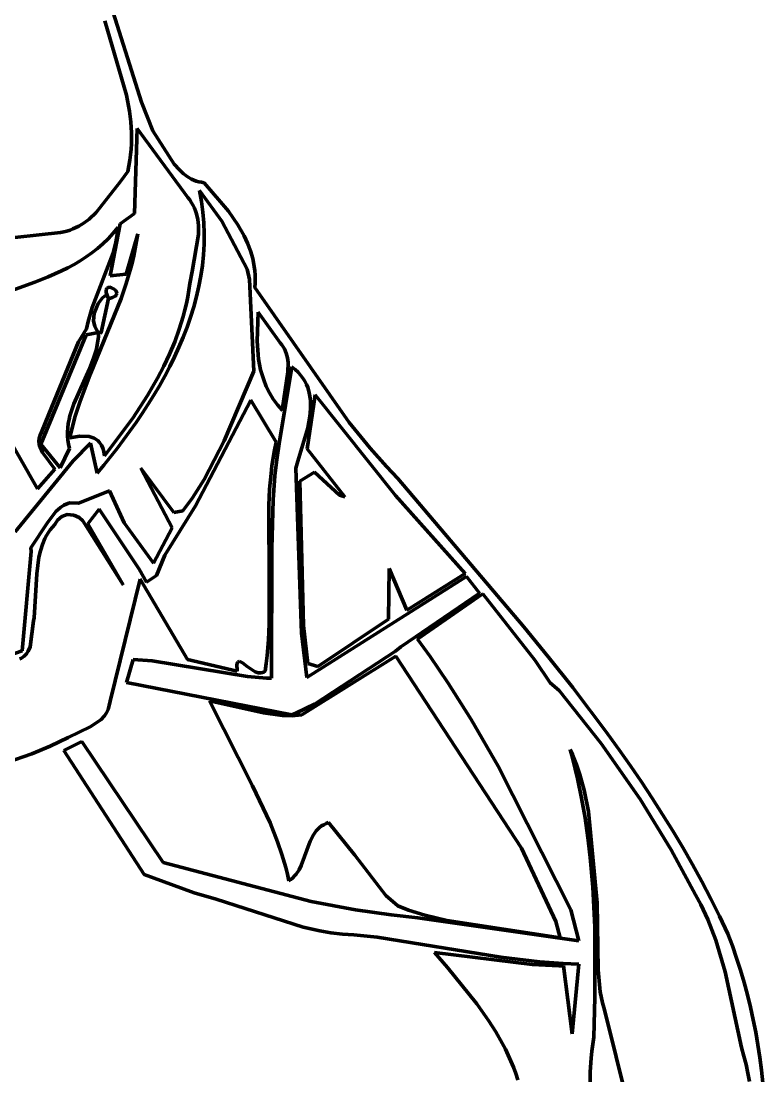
# Model space of a CAD drawing. Header units: millimetres. Extents: x 0 to 7.86, y 0 to 9.25.
# Drawn here: x 4.834 to 6.131, y 3.392 to 5.237 of the extents above; entities that cross this region are included whole.
import ezdxf

# ---------------------------------------------------------------- set-up
doc = ezdxf.new("R2010")
doc.units = ezdxf.units.MM
doc.layers.add('color#191919ff', color=7, linetype='CONTINUOUS', lineweight=100)
doc.layers.add('color#ffffffff', color=7, linetype='CONTINUOUS', lineweight=100)

msp = doc.modelspace()

# ---------------------------------------------------------------- linework, layer by layer
at = {"layer": 'color#191919ff'}
for p, q in [((4.9437, 5.4168), (5.0449, 5.0955)), ((5.0184, 5.108), (4.9808, 5.2379)), ((5.0237, 5.0798), (5.0184, 5.108)), ((5.0449, 5.0955), (5.0649, 5.0455)), ((5.0261, 5.0609), (5.0237, 5.0798)), ((5.0273, 5.0419), (5.0261, 5.0609)), ((5.0275, 5.0323), (5.0273, 5.0419)), ((5.0374, 5.0493), (5.0329, 4.9005)), ((5.1259, 4.9289), (5.0374, 5.0493)), ((5.0649, 5.0455), (5.1022, 4.9872)), ((5.0268, 5.0131), (5.0273, 5.0227)), ((5.0273, 5.0227), (5.0275, 5.0323)), ((5.0247, 4.9939), (5.0259, 5.0035)), ((5.0259, 5.0035), (5.0268, 5.0131)), ((5.0209, 4.9745), (5.023, 4.9842)), ((5.023, 4.9842), (5.0247, 4.9939)), ((5.1022, 4.9872), (5.1111, 4.9769)), ((5.0079, 4.9565), (5.0209, 4.9745)), ((5.1111, 4.9769), (5.1176, 4.9708)), ((5.1176, 4.9708), (5.1246, 4.9655)), ((5.1246, 4.9655), (5.1323, 4.961)), ((4.9657, 4.9024), (5.0079, 4.9565)), ((5.1323, 4.961), (5.1364, 4.9592)), ((5.1364, 4.9592), (5.1406, 4.9576)), ((5.1406, 4.9576), (5.145, 4.9563)), ((5.145, 4.9563), (5.1497, 4.9553)), ((5.1497, 4.9553), (5.1545, 4.9546)), ((5.1545, 4.9546), (5.1969, 4.9051)), ((5.1294, 4.9244), (5.1259, 4.9289)), ((5.1856, 4.8871), (5.1462, 4.9409)), ((5.1462, 4.9409), (5.1498, 4.922)), ((5.1325, 4.9197), (5.1294, 4.9244)), ((5.1352, 4.915), (5.1325, 4.9197)), ((5.1375, 4.9102), (5.1352, 4.915)), ((5.1395, 4.9053), (5.1375, 4.9102)), ((5.1498, 4.922), (5.1523, 4.9031)), ((4.9445, 4.8843), (4.9534, 4.891)), ((4.9534, 4.891), (4.9657, 4.9024)), ((5.0329, 4.9005), (5.0078, 4.8826)), ((5.1411, 4.9003), (5.1395, 4.9053)), ((5.1434, 4.8902), (5.1411, 4.9003)), ((5.1523, 4.9031), (5.1539, 4.8843)), ((5.1969, 4.9051), (5.2135, 4.8809)), ((4.9199, 4.8717), (4.9251, 4.8737)), ((4.9251, 4.8737), (4.9351, 4.8785)), ((4.9351, 4.8785), (4.9445, 4.8843)), ((5.0078, 4.8826), (4.9901, 4.7918)), ((5.0033, 4.8764), (4.9951, 4.8662)), ((5.0022, 4.8634), (5.0033, 4.8764)), ((5.1446, 4.8798), (5.1434, 4.8902)), ((5.1446, 4.8639), (5.1446, 4.8798)), ((5.1539, 4.8843), (5.1546, 4.8656)), ((5.2295, 4.8036), (5.1856, 4.8871)), ((5.2135, 4.8809), (5.2242, 4.8619)), ((4.6308, 4.8377), (4.903, 4.8676)), ((4.903, 4.8676), (4.9088, 4.8686)), ((4.9088, 4.8686), (4.9144, 4.87)), ((4.9144, 4.87), (4.9199, 4.8717)), ((4.9865, 4.8567), (4.9775, 4.8479)), ((4.9951, 4.8662), (4.9865, 4.8567)), ((5.0002, 4.8506), (5.0022, 4.8634)), ((5.0181, 4.7944), (5.0382, 4.8653)), ((5.0382, 4.8653), (5.0363, 4.8523)), ((5.1333, 4.7992), (5.1446, 4.8639)), ((5.1546, 4.8656), (5.1544, 4.8469)), ((5.2242, 4.8619), (5.2303, 4.8489)), ((4.968, 4.8396), (4.9583, 4.8319)), ((4.9775, 4.8479), (4.968, 4.8396)), ((4.9956, 4.832), (5.0002, 4.8506)), ((5.034, 4.8395), (5.0314, 4.8268)), ((5.0363, 4.8523), (5.034, 4.8395)), ((5.1544, 4.8469), (5.1533, 4.8284)), ((5.2303, 4.8489), (5.2354, 4.8355)), ((4.9377, 4.8181), (4.927, 4.8118)), ((4.9481, 4.8248), (4.9377, 4.8181)), ((4.9583, 4.8319), (4.9481, 4.8248)), ((4.9587, 4.7364), (4.9956, 4.832)), ((5.0314, 4.8268), (5.0284, 4.8141)), ((5.1533, 4.8284), (5.1514, 4.8099)), ((5.2354, 4.8355), (5.2394, 4.8218)), ((5.2394, 4.8218), (5.2409, 4.8148)), ((4.9049, 4.8004), (4.8935, 4.7951)), ((4.9161, 4.8059), (4.9049, 4.8004)), ((4.927, 4.8118), (4.9161, 4.8059)), ((5.0251, 4.8016), (5.0176, 4.7768)), ((5.0284, 4.8141), (5.0251, 4.8016)), ((5.1294, 4.7784), (5.1333, 4.7992)), ((5.1514, 4.8099), (5.1487, 4.7916)), ((5.2336, 4.7855), (5.2295, 4.8036)), ((5.2409, 4.8148), (5.2421, 4.8078)), ((5.2421, 4.8078), (5.243, 4.8007)), ((5.243, 4.8007), (5.2436, 4.7935)), ((4.8584, 4.7809), (4.7629, 4.7458)), ((4.8819, 4.7902), (4.8584, 4.7809)), ((4.8935, 4.7951), (4.8819, 4.7902)), ((4.9901, 4.7918), (5.0181, 4.7944)), ((5.1487, 4.7916), (5.1452, 4.7734)), ((5.241, 4.6251), (5.2336, 4.7855)), ((5.2436, 4.7935), (5.2438, 4.7862)), ((5.2438, 4.7862), (5.2436, 4.7788)), ((4.9831, 4.767), (4.983, 4.7649)), ((4.983, 4.7649), (4.9833, 4.7624)), ((4.9836, 4.7686), (4.9831, 4.767)), ((4.9833, 4.7624), (4.984, 4.7594)), ((4.9843, 4.7699), (4.9836, 4.7686)), ((4.9853, 4.7708), (4.9843, 4.7699)), ((4.9865, 4.7714), (4.9853, 4.7708)), ((4.9894, 4.7717), (4.9865, 4.7714)), ((4.9926, 4.7709), (4.9894, 4.7717)), ((4.9973, 4.7683), (4.9926, 4.7709)), ((4.9997, 4.7659), (4.9973, 4.7683)), ((5.0012, 4.7631), (4.9997, 4.7659)), ((5.0015, 4.7616), (5.0012, 4.7631)), ((5.0176, 4.7768), (5.0092, 4.7522)), ((5.1258, 4.7551), (5.1278, 4.7667)), ((5.1278, 4.7667), (5.1294, 4.7784)), ((5.1452, 4.7734), (5.1411, 4.7553)), ((5.2436, 4.7788), (5.243, 4.7714)), ((5.243, 4.7714), (5.4082, 4.5352)), ((5.0092, 4.7522), (4.9553, 4.6193)), ((4.9768, 4.7533), (4.969, 4.7432)), ((4.9743, 4.6927), (4.987, 4.7519)), ((4.9824, 4.7579), (4.9768, 4.7533)), ((4.987, 4.7519), (4.9824, 4.7579)), ((4.984, 4.7594), (4.9852, 4.7559)), ((4.9852, 4.7559), (4.987, 4.7519)), ((4.987, 4.7519), (4.9908, 4.7527)), ((4.9908, 4.7527), (4.994, 4.7537)), ((4.994, 4.7537), (4.9966, 4.7548)), ((4.9966, 4.7548), (4.9986, 4.756)), ((4.9986, 4.756), (5, 4.7573)), ((5, 4.7573), (5.0009, 4.7587)), ((5.0009, 4.7587), (5.0014, 4.7602)), ((5.0014, 4.7602), (5.0015, 4.7616)), ((5.1207, 4.7321), (5.1234, 4.7435)), ((5.1234, 4.7435), (5.1258, 4.7551)), ((5.1411, 4.7553), (5.1362, 4.7373)), ((4.9514, 4.7118), (4.9587, 4.7364)), ((4.9622, 4.7259), (4.9612, 4.7129)), ((4.969, 4.7432), (4.9622, 4.7259)), ((5.1178, 4.7208), (5.1207, 4.7321)), ((5.1362, 4.7373), (5.1307, 4.7195)), ((5.2489, 4.728), (5.2469, 4.6773)), ((5.2875, 4.6747), (5.2489, 4.728)), ((4.9488, 4.6992), (4.9514, 4.7118)), ((4.9612, 4.7129), (4.9633, 4.7031)), ((5.1109, 4.6984), (5.1178, 4.7208)), ((5.1307, 4.7195), (5.1245, 4.7018)), ((4.948, 4.6887), (4.8691, 4.4974)), ((4.9345, 4.676), (4.9488, 4.6992)), ((4.9699, 4.6927), (4.948, 4.6887)), ((4.9633, 4.7031), (4.9667, 4.6965)), ((4.9667, 4.6965), (4.9699, 4.6927)), ((4.9696, 4.6852), (4.9699, 4.6927)), ((4.9699, 4.6927), (4.9731, 4.6909)), ((4.9731, 4.6909), (4.9743, 4.6927)), ((5.1029, 4.6764), (5.1109, 4.6984)), ((5.1245, 4.7018), (5.1177, 4.6843)), ((4.8829, 4.5497), (4.9345, 4.676)), ((4.9659, 4.6635), (4.9675, 4.6707)), ((4.9675, 4.6707), (4.9687, 4.6779)), ((4.9687, 4.6779), (4.9696, 4.6852)), ((5.0939, 4.6548), (5.1029, 4.6764)), ((5.1177, 4.6843), (5.1104, 4.667)), ((5.2469, 4.6773), (5.2496, 4.6459)), ((5.2902, 4.6711), (5.2875, 4.6747)), ((5.2926, 4.6675), (5.2902, 4.6711)), ((4.9618, 4.6494), (4.9659, 4.6635)), ((5.0839, 4.6335), (5.0939, 4.6548)), ((5.1104, 4.667), (5.1026, 4.6498)), ((5.2947, 4.6637), (5.2926, 4.6675)), ((5.2979, 4.6561), (5.2947, 4.6637)), ((5.3, 4.6482), (5.2979, 4.6561)), ((4.9537, 4.6287), (4.9618, 4.6494)), ((5.0731, 4.6127), (5.0839, 4.6335)), ((5.0942, 4.6328), (5.0854, 4.616)), ((5.1026, 4.6498), (5.0942, 4.6328)), ((5.2496, 4.6459), (5.2532, 4.6275)), ((5.3011, 4.6401), (5.3, 4.6482)), ((5.3009, 4.6234), (5.3011, 4.6401)), ((4.9265, 4.5676), (4.9537, 4.6287)), ((4.9553, 4.6193), (4.937, 4.5706)), ((5.0854, 4.616), (5.0762, 4.5995)), ((5.1893, 4.5027), (5.241, 4.6251)), ((5.2532, 4.6275), (5.2585, 4.6097)), ((5.3076, 4.6324), (5.2853, 4.4983)), ((5.2913, 4.5599), (5.3009, 4.6234)), ((5.3134, 4.6278), (5.3076, 4.6324)), ((5.3186, 4.623), (5.3134, 4.6278)), ((5.3231, 4.618), (5.3186, 4.623)), ((5.3271, 4.6128), (5.3231, 4.618)), ((5.0554, 4.5821), (5.0731, 4.6127)), ((5.0762, 4.5995), (5.0665, 4.5831)), ((5.2585, 4.6097), (5.263, 4.5981)), ((5.263, 4.5981), (5.2685, 4.5869)), ((5.3304, 4.6074), (5.3271, 4.6128)), ((5.3333, 4.6018), (5.3304, 4.6074)), ((5.3356, 4.5961), (5.3333, 4.6018)), ((5.3374, 4.5901), (5.3356, 4.5961)), ((5.0295, 4.5426), (5.0554, 4.5821)), ((5.0665, 4.5831), (5.0565, 4.5669)), ((5.2685, 4.5869), (5.275, 4.5761)), ((5.3487, 4.5832), (5.3347, 4.4892)), ((5.3388, 4.5841), (5.3374, 4.5901)), ((5.3397, 4.5779), (5.3388, 4.5841)), ((5.3403, 4.5716), (5.3397, 4.5779)), ((5.4892, 4.4075), (5.3487, 4.5832)), ((4.9218, 4.5539), (4.9265, 4.5676)), ((4.937, 4.5706), (4.9291, 4.5459)), ((5.0565, 4.5669), (5.0462, 4.551)), ((5.236, 4.5744), (5.1392, 4.3893)), ((5.2803, 4.5005), (5.236, 4.5744)), ((5.275, 4.5761), (5.2825, 4.5658)), ((5.2825, 4.5658), (5.2911, 4.5559)), ((5.2911, 4.5559), (5.2913, 4.5599)), ((5.339, 4.5457), (5.3403, 4.5588)), ((5.3405, 4.5652), (5.3403, 4.5716)), ((5.3403, 4.5588), (5.3405, 4.5652)), ((4.8703, 4.518), (4.8829, 4.5497)), ((4.9182, 4.5401), (4.9198, 4.547)), ((4.9198, 4.547), (4.9218, 4.5539)), ((4.9291, 4.5459), (4.9222, 4.5209)), ((4.9802, 4.4769), (5.0295, 4.5426)), ((5.0462, 4.551), (5.0356, 4.5353)), ((5.3354, 4.5257), (5.339, 4.5457)), ((4.8034, 4.5235), (4.8629, 4.4188)), ((4.9157, 4.5189), (4.9161, 4.526)), ((4.9161, 4.526), (4.9169, 4.5331)), ((4.9169, 4.5331), (4.9182, 4.5401)), ((5.0356, 4.5353), (5.0246, 4.5199)), ((5.3183, 4.4673), (5.3354, 4.5257)), ((5.4082, 4.5352), (5.4444, 4.4904)), ((4.8656, 4.5031), (4.8661, 4.5079)), ((4.8661, 4.5079), (4.8677, 4.5129)), ((4.8677, 4.5129), (4.8703, 4.518)), ((4.9157, 4.5117), (4.9157, 4.5189)), ((4.9163, 4.5044), (4.9157, 4.5117)), ((4.9175, 4.4971), (4.9163, 4.5044)), ((4.9222, 4.5209), (4.9193, 4.5082)), ((4.9193, 4.5082), (4.937, 4.5111)), ((4.937, 4.5111), (4.9531, 4.5106)), ((4.9531, 4.5106), (4.9623, 4.5076)), ((4.9623, 4.5076), (4.9683, 4.5036)), ((4.9683, 4.5036), (4.9717, 4.5)), ((5.0135, 4.5047), (5.0022, 4.4897)), ((5.0246, 4.5199), (5.0135, 4.5047)), ((4.8662, 4.4959), (4.8656, 4.5031)), ((4.8719, 4.4824), (4.8662, 4.4959)), ((4.8691, 4.4974), (4.9026, 4.4557)), ((4.9026, 4.4557), (4.9192, 4.4896)), ((4.9192, 4.4896), (4.9175, 4.4971)), ((4.9558, 4.4991), (4.9253, 4.4678)), ((4.9673, 4.4466), (4.9558, 4.4991)), ((4.9717, 4.5), (4.9747, 4.4956)), ((4.9747, 4.4956), (4.9771, 4.4903)), ((4.9771, 4.4903), (4.9789, 4.4841)), ((5.0022, 4.4897), (4.979, 4.4607)), ((5.1544, 4.4355), (5.1893, 4.5027)), ((5.2751, 4.4732), (5.2775, 4.4868)), ((5.2775, 4.4868), (5.2803, 4.5005)), ((5.2853, 4.4983), (5.2812, 4.4702)), ((5.3347, 4.4892), (5.4006, 4.405)), ((5.4444, 4.4904), (5.473, 4.4579)), ((4.9253, 4.4678), (4.8242, 4.3436)), ((4.8933, 4.4536), (4.8719, 4.4824)), ((4.9789, 4.4841), (4.9802, 4.4769)), ((5.273, 4.4595), (5.2751, 4.4732)), ((5.2812, 4.4702), (5.2781, 4.442)), ((5.3147, 4.4554), (5.3183, 4.4673)), ((4.8629, 4.4188), (4.8933, 4.4536)), ((4.979, 4.4607), (4.9673, 4.4466)), ((5.0986, 4.3509), (5.0439, 4.4549)), ((5.0439, 4.4549), (5.1016, 4.3773)), ((5.2713, 4.4457), (5.273, 4.4595)), ((5.3245, 4.1664), (5.3147, 4.4554)), ((5.3472, 4.4484), (5.3216, 4.4323)), ((5.3911, 4.4079), (5.3472, 4.4484)), ((5.473, 4.4579), (5.4928, 4.4369)), ((5.1341, 4.4035), (5.1544, 4.4355)), ((5.2688, 4.4182), (5.2713, 4.4457)), ((5.2781, 4.442), (5.275, 4.3996)), ((5.3216, 4.4323), (5.3283, 4.1798)), ((5.4928, 4.4369), (5.7133, 4.1774)), ((4.935, 4.3941), (4.9891, 4.4153)), ((4.9891, 4.4153), (5.0147, 4.3594)), ((5.2674, 4.3905), (5.2688, 4.4182)), ((4.9092, 4.3904), (4.916, 4.3933)), ((4.916, 4.3933), (4.9196, 4.3945)), ((4.9196, 4.3945), (4.935, 4.3941)), ((5.1172, 4.3803), (5.1341, 4.4035)), ((5.275, 4.3996), (5.2729, 4.3146)), ((5.4006, 4.405), (5.3911, 4.4079)), ((5.6106, 4.2707), (5.4892, 4.4075)), ((4.88, 4.3592), (4.8951, 4.3796)), ((4.8951, 4.3796), (4.9031, 4.3866)), ((4.9031, 4.3866), (4.9092, 4.3904)), ((4.9706, 4.3833), (4.9513, 4.358)), ((5.041, 4.2786), (4.9706, 4.3833)), ((5.1392, 4.3893), (5.0858, 4.3028)), ((5.1016, 4.3773), (5.1172, 4.3803)), ((5.2683, 4.2515), (5.2674, 4.3905)), ((4.8516, 4.3157), (4.88, 4.3592)), ((4.8933, 4.3566), (4.8891, 4.352)), ((4.8979, 4.3642), (4.8933, 4.3566)), ((4.9056, 4.3707), (4.8979, 4.3642)), ((4.9148, 4.3738), (4.9056, 4.3707)), ((4.9264, 4.373), (4.9148, 4.3738)), ((4.9357, 4.3687), (4.9264, 4.373)), ((4.9422, 4.3629), (4.9357, 4.3687)), ((5.0129, 4.2508), (4.9422, 4.3629)), ((4.9513, 4.358), (5.0129, 4.2508)), ((5.0147, 4.3594), (5.0658, 4.289)), ((4.8819, 4.3422), (4.8788, 4.3372)), ((4.8853, 4.3472), (4.8819, 4.3422)), ((4.8891, 4.352), (4.8853, 4.3472)), ((5.0658, 4.289), (5.0986, 4.3509)), ((4.8715, 4.3215), (4.868, 4.3105)), ((4.8761, 4.3321), (4.8715, 4.3215)), ((4.8788, 4.3372), (4.8761, 4.3321)), ((4.8362, 4.1355), (4.852, 4.3095)), ((4.852, 4.3095), (4.8516, 4.3157)), ((4.868, 4.3105), (4.8655, 4.2993)), ((5.0858, 4.3028), (5.0709, 4.2672)), ((5.2729, 4.3146), (5.2721, 4.0876)), ((4.8655, 4.2993), (4.862, 4.2702)), ((4.862, 4.2702), (4.857, 4.1934)), ((5.0534, 4.2554), (5.041, 4.2786)), ((5.0709, 4.2672), (5.0534, 4.2554)), ((5.6131, 4.2654), (5.3339, 4.0886)), ((5.4769, 4.1912), (5.4778, 4.2796)), ((5.4778, 4.2796), (5.5085, 4.2069)), ((5.5085, 4.2069), (5.6106, 4.2707)), ((5.6356, 4.2367), (5.6131, 4.2654)), ((4.9898, 4.0473), (5.0424, 4.2607)), ((5.0424, 4.2607), (5.1255, 4.1206)), ((5.2681, 4.1822), (5.2683, 4.2515)), ((5.4985, 4.1424), (5.6356, 4.2367)), ((5.6417, 4.235), (5.5276, 4.156)), ((5.733, 4.1184), (5.6417, 4.235)), ((4.857, 4.1934), (4.8562, 4.1879)), ((5.3529, 4.1081), (5.4769, 4.1912)), ((4.8562, 4.1879), (4.8502, 4.1426)), ((5.2668, 4.1546), (5.2681, 4.1822)), ((5.3283, 4.1798), (5.3356, 4.1134)), ((5.7133, 4.1774), (5.7564, 4.1246)), ((5.2645, 4.1272), (5.2668, 4.1546)), ((5.3339, 4.0886), (5.3245, 4.1664)), ((5.5276, 4.156), (5.5496, 4.1255)), ((4.798, 4.1224), (4.8362, 4.1355)), ((4.8467, 4.1347), (4.8436, 4.1301)), ((4.8502, 4.1426), (4.8467, 4.1347)), ((5.3472, 4.0425), (5.4888, 4.1347)), ((5.4888, 4.1347), (5.4985, 4.1424)), ((4.8349, 4.1228), (4.8321, 4.1215)), ((4.8397, 4.1261), (4.8349, 4.1228)), ((4.8436, 4.1301), (4.8397, 4.1261)), ((5.0301, 4.1203), (5.0186, 4.08)), ((5.0637, 4.118), (5.0301, 4.1203)), ((5.23, 4.0908), (5.0637, 4.118)), ((5.1255, 4.1206), (5.2123, 4.1)), ((5.2127, 4.1151), (5.2134, 4.1163)), ((5.2134, 4.1163), (5.2143, 4.117)), ((5.2143, 4.117), (5.2154, 4.1172)), ((5.2154, 4.1172), (5.2167, 4.117)), ((5.2167, 4.117), (5.2182, 4.1165)), ((5.2182, 4.1165), (5.2215, 4.1145)), ((5.2628, 4.1135), (5.2645, 4.1272)), ((5.4895, 4.1263), (5.325, 4.0235)), ((5.7091, 3.79), (5.4895, 4.1263)), ((5.5496, 4.1255), (5.5813, 4.0789)), ((5.7595, 4.0794), (5.733, 4.1184)), ((5.7564, 4.1246), (5.7987, 4.0711)), ((5.2117, 4.1081), (5.2118, 4.111)), ((5.2119, 4.1044), (5.2117, 4.1081)), ((5.2118, 4.111), (5.2121, 4.1134)), ((5.2123, 4.1), (5.2119, 4.1044)), ((5.2121, 4.1134), (5.2127, 4.1151)), ((5.2215, 4.1145), (5.2295, 4.1083)), ((5.2295, 4.1083), (5.2438, 4.0989)), ((5.2438, 4.0989), (5.2488, 4.0972)), ((5.2537, 4.0969), (5.2562, 4.0974)), ((5.2562, 4.0974), (5.2586, 4.0984)), ((5.2586, 4.0984), (5.2609, 4.0999)), ((5.2609, 4.0999), (5.2628, 4.1135)), ((5.3356, 4.1134), (5.3529, 4.1081)), ((5.0186, 4.08), (5.3076, 4.0237)), ((5.2636, 4.0879), (5.23, 4.0908)), ((5.2488, 4.0972), (5.2513, 4.0969)), ((5.2513, 4.0969), (5.2537, 4.0969)), ((5.2721, 4.0876), (5.2636, 4.0879)), ((5.7748, 4.0663), (5.7595, 4.0794)), ((5.5813, 4.0789), (5.6213, 4.0153)), ((5.8488, 3.9733), (5.7748, 4.0663)), ((5.7987, 4.0711), (5.8195, 4.0442)), ((4.9883, 4.0396), (4.9898, 4.0473)), ((5.2579, 4.027), (5.1636, 4.0481)), ((5.1636, 4.0481), (5.2391, 3.8991)), ((5.3144, 4.0265), (5.3472, 4.0425)), ((5.8195, 4.0442), (5.84, 4.017)), ((4.9802, 4.0218), (4.9837, 4.0271)), ((4.9837, 4.0271), (4.9864, 4.033)), ((4.9864, 4.033), (4.9883, 4.0396)), ((5.2913, 4.0221), (5.2579, 4.027)), ((5.3076, 4.0237), (5.3144, 4.0265)), ((4.9549, 4.0026), (4.9738, 4.015)), ((4.9738, 4.015), (4.9802, 4.0218)), ((5.3081, 4.0218), (5.2913, 4.0221)), ((5.3193, 4.0227), (5.3081, 4.0218)), ((5.325, 4.0235), (5.3193, 4.0227)), ((5.6213, 4.0153), (5.6683, 3.9339)), ((5.84, 4.017), (5.8603, 3.9896)), ((4.9165, 3.9838), (4.9549, 4.0026)), ((5.8603, 3.9896), (5.8802, 3.9621)), ((4.853, 3.9556), (4.885, 3.9689)), ((4.885, 3.9689), (4.9165, 3.9838)), ((4.9404, 3.9767), (4.9092, 3.9614)), ((5.0825, 3.7649), (4.9404, 3.9767)), ((5.9168, 3.8758), (5.8488, 3.9733)), ((4.8095, 3.9402), (4.853, 3.9556)), ((4.9092, 3.9614), (5.0495, 3.7441)), ((5.7991, 3.9461), (5.7946, 3.963)), ((5.7946, 3.963), (5.7984, 3.9544)), ((5.7984, 3.9544), (5.8052, 3.9368)), ((5.8802, 3.9621), (5.8997, 3.9342)), ((5.6683, 3.9339), (5.7956, 3.6822)), ((5.8074, 3.9121), (5.7991, 3.9461)), ((5.8052, 3.9368), (5.8112, 3.9189)), ((5.8997, 3.9342), (5.9189, 3.9062)), ((5.8112, 3.9189), (5.8187, 3.8917)), ((5.2391, 3.8991), (5.2697, 3.8346)), ((5.8144, 3.8778), (5.8074, 3.9121)), ((5.9189, 3.9062), (5.9376, 3.8779)), ((5.8204, 3.8434), (5.8144, 3.8778)), ((5.8187, 3.8917), (5.8262, 3.8547)), ((5.9376, 3.8779), (5.956, 3.8493)), ((5.9711, 3.7871), (5.9168, 3.8758)), ((5.8254, 3.8088), (5.8204, 3.8434)), ((5.8262, 3.8547), (5.8416, 3.6946)), ((5.956, 3.8493), (5.9739, 3.8204)), ((5.2697, 3.8346), (5.2829, 3.8015)), ((5.3456, 3.8138), (5.3504, 3.8206)), ((5.3504, 3.8206), (5.3532, 3.8237)), ((5.3532, 3.8237), (5.3563, 3.8265)), ((5.3563, 3.8265), (5.3597, 3.8291)), ((5.3597, 3.8291), (5.3634, 3.8313)), ((5.3634, 3.8313), (5.3675, 3.8333)), ((5.3675, 3.8333), (5.372, 3.8349)), ((5.372, 3.8349), (5.4181, 3.7778)), ((5.3243, 3.76), (5.3398, 3.8023)), ((5.3398, 3.8023), (5.3456, 3.8138)), ((5.8295, 3.7741), (5.8254, 3.8088)), ((5.9739, 3.8204), (5.9913, 3.7912)), ((5.2829, 3.8015), (5.2905, 3.779)), ((5.7694, 3.6619), (5.7091, 3.79)), ((6.0136, 3.7087), (5.9711, 3.7871)), ((5.9913, 3.7912), (6.0082, 3.7617)), ((5.2905, 3.779), (5.297, 3.7562)), ((5.4181, 3.7778), (5.4719, 3.7077)), ((5.8339, 3.7218), (5.8295, 3.7741)), ((5.3415, 3.6968), (5.0825, 3.7649)), ((5.297, 3.7562), (5.2999, 3.7446)), ((5.3154, 3.7449), (5.3203, 3.7522)), ((5.3203, 3.7522), (5.3243, 3.76)), ((6.0082, 3.7617), (6.0245, 3.7318)), ((5.0495, 3.7441), (5.137, 3.7121)), ((5.2999, 3.7446), (5.3024, 3.7329)), ((5.3024, 3.7329), (5.3061, 3.7356)), ((5.3061, 3.7356), (5.3096, 3.7385)), ((5.3096, 3.7385), (5.3126, 3.7416)), ((5.3126, 3.7416), (5.3154, 3.7449)), ((6.0245, 3.7318), (6.0403, 3.7016)), ((5.137, 3.7121), (5.1753, 3.7012)), ((5.8373, 3.6518), (5.8339, 3.7218)), ((5.1753, 3.7012), (5.3274, 3.6522)), ((5.4188, 3.6822), (5.3415, 3.6968)), ((5.4719, 3.7077), (5.4929, 3.6892)), ((5.8416, 3.6946), (5.8431, 3.5775)), ((6.0228, 3.6916), (6.0136, 3.7087)), ((6.0352, 3.6653), (6.0228, 3.6916)), ((6.0403, 3.7016), (6.0556, 3.6711)), ((5.4811, 3.6734), (5.4188, 3.6822)), ((5.5281, 3.6686), (5.4811, 3.6734)), ((5.4929, 3.6892), (5.5117, 3.682)), ((5.5117, 3.682), (5.5402, 3.6729)), ((5.5402, 3.6729), (5.5789, 3.6634)), ((5.7956, 3.6822), (5.8095, 3.6279)), ((5.8095, 3.6279), (5.5281, 3.6686)), ((5.5789, 3.6634), (5.7767, 3.6331)), ((5.7767, 3.6331), (5.7694, 3.6619)), ((6.049, 3.6293), (6.0352, 3.6653)), ((6.0556, 3.6711), (6.0702, 3.6402)), ((5.3274, 3.6522), (5.3565, 3.6457)), ((5.3565, 3.6457), (5.3761, 3.6423)), ((5.3761, 3.6423), (5.396, 3.64)), ((5.396, 3.64), (5.4161, 3.6387)), ((5.4161, 3.6387), (5.457, 3.6346)), ((5.8376, 3.5292), (5.8373, 3.6518)), ((6.0702, 3.6402), (6.0781, 3.6191)), ((5.457, 3.6346), (5.6731, 3.5996)), ((6.0655, 3.5737), (6.049, 3.6293)), ((6.0781, 3.6191), (6.0854, 3.5979)), ((5.7277, 3.5868), (5.557, 3.6078)), ((5.557, 3.6078), (5.5798, 3.5815)), ((5.6731, 3.5996), (5.741, 3.5912)), ((5.5798, 3.5815), (5.6314, 3.5176)), ((5.7746, 3.5842), (5.7277, 3.5868)), ((5.741, 3.5912), (5.7819, 3.5882)), ((5.7825, 3.5842), (5.7746, 3.5842)), ((5.7819, 3.5882), (5.8094, 3.5873)), ((5.7978, 3.4656), (5.7825, 3.5842)), ((5.8094, 3.5873), (5.7978, 3.4656)), ((6.0854, 3.5979), (6.0923, 3.5766)), ((5.8431, 3.5775), (5.8467, 3.5389)), ((6.0936, 3.4412), (6.0655, 3.5737)), ((6.0923, 3.5766), (6.0986, 3.5551)), ((6.0986, 3.5551), (6.1043, 3.5335)), ((5.8356, 3.4593), (5.8376, 3.5292)), ((5.8467, 3.5389), (5.8507, 3.5198)), ((6.1043, 3.5335), (6.1096, 3.5118)), ((5.6314, 3.5176), (5.6517, 3.4889)), ((5.8507, 3.5198), (5.8544, 3.5072)), ((5.8544, 3.5072), (5.9175, 3.254)), ((6.1096, 3.5118), (6.1144, 3.49)), ((5.6517, 3.4889), (5.6642, 3.4691)), ((6.1144, 3.49), (6.1187, 3.4681)), ((5.6642, 3.4691), (5.6757, 3.4489)), ((5.8337, 3.4472), (5.8356, 3.4593)), ((6.1187, 3.4681), (6.1225, 3.4461)), ((5.6757, 3.4489), (5.681, 3.4386)), ((5.681, 3.4386), (5.686, 3.4282)), ((5.831, 3.423), (5.8322, 3.4351)), ((5.8322, 3.4351), (5.8337, 3.4472)), ((6.0981, 3.4264), (6.0936, 3.4412)), ((6.1225, 3.4461), (6.1259, 3.424)), ((5.686, 3.4282), (5.6907, 3.4176)), ((5.6907, 3.4176), (5.6951, 3.4069)), ((5.8294, 3.3989), (5.831, 3.423)), ((6.1019, 3.4116), (6.0981, 3.4264)), ((6.1259, 3.424), (6.1288, 3.4018)), ((5.6951, 3.4069), (5.6991, 3.3961)), ((5.6991, 3.3961), (5.7027, 3.3851)), ((5.829, 3.3747), (5.8294, 3.3989)), ((6.1052, 3.3967), (6.1019, 3.4116)), ((6.1079, 3.3818), (6.1052, 3.3967)), ((6.1288, 3.4018), (6.1313, 3.3796))]:
    msp.add_line(p, q, dxfattribs=at)
at = {"layer": 'color#ffffffff'}
for p, q in [((5.0449, 5.0955), (4.9437, 5.4168)), ((4.9808, 5.2379), (5.0184, 5.108)), ((5.0184, 5.108), (5.0237, 5.0798)), ((5.0649, 5.0455), (5.0449, 5.0955)), ((5.0237, 5.0798), (5.0261, 5.0609)), ((5.0261, 5.0609), (5.0273, 5.0419)), ((5.0273, 5.0419), (5.0275, 5.0323)), ((5.0329, 4.9005), (5.0374, 5.0493)), ((5.0374, 5.0493), (5.1259, 4.9289)), ((5.1022, 4.9872), (5.0649, 5.0455)), ((5.0273, 5.0227), (5.0268, 5.0131)), ((5.0275, 5.0323), (5.0273, 5.0227)), ((5.0259, 5.0035), (5.0247, 4.9939)), ((5.0268, 5.0131), (5.0259, 5.0035)), ((5.023, 4.9842), (5.0209, 4.9745)), ((5.0247, 4.9939), (5.023, 4.9842)), ((5.1111, 4.9769), (5.1022, 4.9872)), ((5.0209, 4.9745), (5.0079, 4.9565)), ((5.1176, 4.9708), (5.1111, 4.9769)), ((5.1246, 4.9655), (5.1176, 4.9708)), ((5.1323, 4.961), (5.1246, 4.9655)), ((5.0079, 4.9565), (4.9657, 4.9024)), ((5.1364, 4.9592), (5.1323, 4.961)), ((5.1406, 4.9576), (5.1364, 4.9592)), ((5.145, 4.9563), (5.1406, 4.9576)), ((5.1497, 4.9553), (5.145, 4.9563)), ((5.1545, 4.9546), (5.1497, 4.9553)), ((5.1969, 4.9051), (5.1545, 4.9546)), ((5.1259, 4.9289), (5.1294, 4.9244)), ((5.1498, 4.922), (5.1462, 4.9409)), ((5.1462, 4.9409), (5.1856, 4.8871)), ((5.1294, 4.9244), (5.1325, 4.9197)), ((5.1325, 4.9197), (5.1352, 4.915)), ((5.1352, 4.915), (5.1375, 4.9102)), ((5.1375, 4.9102), (5.1395, 4.9053)), ((5.1523, 4.9031), (5.1498, 4.922)), ((4.9534, 4.891), (4.9445, 4.8843)), ((4.9657, 4.9024), (4.9534, 4.891)), ((5.0078, 4.8826), (5.0329, 4.9005)), ((5.1395, 4.9053), (5.1411, 4.9003)), ((5.1411, 4.9003), (5.1434, 4.8902)), ((5.1539, 4.8843), (5.1523, 4.9031)), ((5.2135, 4.8809), (5.1969, 4.9051)), ((4.9251, 4.8737), (4.9199, 4.8717)), ((4.9351, 4.8785), (4.9251, 4.8737)), ((4.9445, 4.8843), (4.9351, 4.8785)), ((4.9901, 4.7918), (5.0078, 4.8826)), ((4.9951, 4.8662), (5.0033, 4.8764)), ((5.0033, 4.8764), (5.0022, 4.8634)), ((5.1434, 4.8902), (5.1446, 4.8798)), ((5.1446, 4.8798), (5.1446, 4.8639)), ((5.1546, 4.8656), (5.1539, 4.8843)), ((5.1856, 4.8871), (5.2295, 4.8036)), ((5.2242, 4.8619), (5.2135, 4.8809)), ((4.903, 4.8676), (4.6308, 4.8377)), ((4.9088, 4.8686), (4.903, 4.8676)), ((4.9144, 4.87), (4.9088, 4.8686)), ((4.9199, 4.8717), (4.9144, 4.87)), ((4.9775, 4.8479), (4.9865, 4.8567)), ((4.9865, 4.8567), (4.9951, 4.8662)), ((5.0022, 4.8634), (5.0002, 4.8506)), ((5.0382, 4.8653), (5.0181, 4.7944)), ((5.0363, 4.8523), (5.0382, 4.8653)), ((5.1446, 4.8639), (5.1333, 4.7992)), ((5.1544, 4.8469), (5.1546, 4.8656)), ((5.2303, 4.8489), (5.2242, 4.8619)), ((4.9583, 4.8319), (4.968, 4.8396)), ((4.968, 4.8396), (4.9775, 4.8479)), ((5.0002, 4.8506), (4.9956, 4.832)), ((5.0314, 4.8268), (5.034, 4.8395)), ((5.034, 4.8395), (5.0363, 4.8523)), ((5.1533, 4.8284), (5.1544, 4.8469)), ((5.2354, 4.8355), (5.2303, 4.8489)), ((4.927, 4.8118), (4.9377, 4.8181)), ((4.9377, 4.8181), (4.9481, 4.8248)), ((4.9481, 4.8248), (4.9583, 4.8319)), ((4.9956, 4.832), (4.9587, 4.7364)), ((5.0284, 4.8141), (5.0314, 4.8268)), ((5.1514, 4.8099), (5.1533, 4.8284)), ((5.2394, 4.8218), (5.2354, 4.8355)), ((5.2409, 4.8148), (5.2394, 4.8218)), ((4.8935, 4.7951), (4.9049, 4.8004)), ((4.9049, 4.8004), (4.9161, 4.8059)), ((4.9161, 4.8059), (4.927, 4.8118)), ((5.0176, 4.7768), (5.0251, 4.8016)), ((5.0251, 4.8016), (5.0284, 4.8141)), ((5.1333, 4.7992), (5.1294, 4.7784)), ((5.1487, 4.7916), (5.1514, 4.8099)), ((5.2295, 4.8036), (5.2336, 4.7855)), ((5.2421, 4.8078), (5.2409, 4.8148)), ((5.243, 4.8007), (5.2421, 4.8078)), ((5.2436, 4.7935), (5.243, 4.8007)), ((4.7629, 4.7458), (4.8584, 4.7809)), ((4.8584, 4.7809), (4.8819, 4.7902)), ((4.8819, 4.7902), (4.8935, 4.7951)), ((5.0181, 4.7944), (4.9901, 4.7918)), ((5.1452, 4.7734), (5.1487, 4.7916)), ((5.2336, 4.7855), (5.241, 4.6251)), ((5.2438, 4.7862), (5.2436, 4.7935)), ((5.2436, 4.7788), (5.2438, 4.7862)), ((4.983, 4.7649), (4.9831, 4.767)), ((4.9833, 4.7624), (4.983, 4.7649)), ((4.9831, 4.767), (4.9836, 4.7686)), ((4.984, 4.7594), (4.9833, 4.7624)), ((4.9836, 4.7686), (4.9843, 4.7699)), ((4.9843, 4.7699), (4.9853, 4.7708)), ((4.9853, 4.7708), (4.9865, 4.7714)), ((4.9865, 4.7714), (4.9894, 4.7717)), ((4.9894, 4.7717), (4.9926, 4.7709)), ((4.9926, 4.7709), (4.9973, 4.7683)), ((4.9973, 4.7683), (4.9997, 4.7659)), ((4.9997, 4.7659), (5.0012, 4.7631)), ((5.0012, 4.7631), (5.0015, 4.7616)), ((5.0092, 4.7522), (5.0176, 4.7768)), ((5.1278, 4.7667), (5.1258, 4.7551)), ((5.1294, 4.7784), (5.1278, 4.7667)), ((5.1411, 4.7553), (5.1452, 4.7734)), ((5.243, 4.7714), (5.2436, 4.7788)), ((5.4082, 4.5352), (5.243, 4.7714)), ((4.9553, 4.6193), (5.0092, 4.7522)), ((4.969, 4.7432), (4.9768, 4.7533)), ((4.987, 4.7519), (4.9743, 4.6927)), ((4.9768, 4.7533), (4.9824, 4.7579)), ((4.9824, 4.7579), (4.987, 4.7519)), ((4.9852, 4.7559), (4.984, 4.7594)), ((4.987, 4.7519), (4.9852, 4.7559)), ((4.9908, 4.7527), (4.987, 4.7519)), ((4.994, 4.7537), (4.9908, 4.7527)), ((4.9966, 4.7548), (4.994, 4.7537)), ((4.9986, 4.756), (4.9966, 4.7548)), ((5, 4.7573), (4.9986, 4.756)), ((5.0009, 4.7587), (5, 4.7573)), ((5.0014, 4.7602), (5.0009, 4.7587)), ((5.0015, 4.7616), (5.0014, 4.7602)), ((5.1234, 4.7435), (5.1207, 4.7321)), ((5.1258, 4.7551), (5.1234, 4.7435)), ((5.1362, 4.7373), (5.1411, 4.7553)), ((4.9587, 4.7364), (4.9514, 4.7118)), ((4.9612, 4.7129), (4.9622, 4.7259)), ((4.9622, 4.7259), (4.969, 4.7432)), ((5.1207, 4.7321), (5.1178, 4.7208)), ((5.1307, 4.7195), (5.1362, 4.7373)), ((5.2469, 4.6773), (5.2489, 4.728)), ((5.2489, 4.728), (5.2875, 4.6747)), ((4.9514, 4.7118), (4.9488, 4.6992)), ((4.9633, 4.7031), (4.9612, 4.7129)), ((5.1178, 4.7208), (5.1109, 4.6984)), ((5.1245, 4.7018), (5.1307, 4.7195)), ((4.8691, 4.4974), (4.948, 4.6887)), ((4.9488, 4.6992), (4.9345, 4.676)), ((4.948, 4.6887), (4.9699, 4.6927)), ((4.9667, 4.6965), (4.9633, 4.7031)), ((4.9699, 4.6927), (4.9667, 4.6965)), ((4.9699, 4.6927), (4.9696, 4.6852)), ((4.9731, 4.6909), (4.9699, 4.6927)), ((4.9743, 4.6927), (4.9731, 4.6909)), ((5.1109, 4.6984), (5.1029, 4.6764)), ((5.1177, 4.6843), (5.1245, 4.7018)), ((4.9345, 4.676), (4.8829, 4.5497)), ((4.9675, 4.6707), (4.9659, 4.6635)), ((4.9687, 4.6779), (4.9675, 4.6707)), ((4.9696, 4.6852), (4.9687, 4.6779)), ((5.1029, 4.6764), (5.0939, 4.6548)), ((5.1104, 4.667), (5.1177, 4.6843)), ((5.2496, 4.6459), (5.2469, 4.6773)), ((5.2875, 4.6747), (5.2902, 4.6711)), ((5.2902, 4.6711), (5.2926, 4.6675)), ((4.9659, 4.6635), (4.9618, 4.6494)), ((5.0939, 4.6548), (5.0839, 4.6335)), ((5.1026, 4.6498), (5.1104, 4.667)), ((5.2926, 4.6675), (5.2947, 4.6637)), ((5.2947, 4.6637), (5.2979, 4.6561)), ((5.2979, 4.6561), (5.3, 4.6482)), ((4.9618, 4.6494), (4.9537, 4.6287)), ((5.0839, 4.6335), (5.0731, 4.6127)), ((5.0854, 4.616), (5.0942, 4.6328)), ((5.0942, 4.6328), (5.1026, 4.6498)), ((5.2532, 4.6275), (5.2496, 4.6459)), ((5.3, 4.6482), (5.3011, 4.6401)), ((5.3011, 4.6401), (5.3009, 4.6234)), ((4.9537, 4.6287), (4.9265, 4.5676)), ((4.937, 4.5706), (4.9553, 4.6193)), ((5.0762, 4.5995), (5.0854, 4.616)), ((5.241, 4.6251), (5.1893, 4.5027)), ((5.2585, 4.6097), (5.2532, 4.6275)), ((5.2853, 4.4983), (5.3076, 4.6324)), ((5.3009, 4.6234), (5.2913, 4.5599)), ((5.3076, 4.6324), (5.3134, 4.6278)), ((5.3134, 4.6278), (5.3186, 4.623)), ((5.3186, 4.623), (5.3231, 4.618)), ((5.3231, 4.618), (5.3271, 4.6128)), ((5.0731, 4.6127), (5.0554, 4.5821)), ((5.0665, 4.5831), (5.0762, 4.5995)), ((5.263, 4.5981), (5.2585, 4.6097)), ((5.2685, 4.5869), (5.263, 4.5981)), ((5.3271, 4.6128), (5.3304, 4.6074)), ((5.3304, 4.6074), (5.3333, 4.6018)), ((5.3333, 4.6018), (5.3356, 4.5961)), ((5.3356, 4.5961), (5.3374, 4.5901)), ((5.0554, 4.5821), (5.0295, 4.5426)), ((5.0565, 4.5669), (5.0665, 4.5831)), ((5.275, 4.5761), (5.2685, 4.5869)), ((5.3347, 4.4892), (5.3487, 4.5832)), ((5.3374, 4.5901), (5.3388, 4.5841)), ((5.3388, 4.5841), (5.3397, 4.5779)), ((5.3397, 4.5779), (5.3403, 4.5716)), ((5.3487, 4.5832), (5.4892, 4.4075)), ((4.9265, 4.5676), (4.9218, 4.5539)), ((4.9291, 4.5459), (4.937, 4.5706)), ((5.0462, 4.551), (5.0565, 4.5669)), ((5.1392, 4.3893), (5.236, 4.5744)), ((5.236, 4.5744), (5.2803, 4.5005)), ((5.2825, 4.5658), (5.275, 4.5761)), ((5.2911, 4.5559), (5.2825, 4.5658)), ((5.2913, 4.5599), (5.2911, 4.5559)), ((5.3403, 4.5588), (5.339, 4.5457)), ((5.3403, 4.5716), (5.3405, 4.5652)), ((5.3405, 4.5652), (5.3403, 4.5588)), ((4.8829, 4.5497), (4.8703, 4.518)), ((4.9198, 4.547), (4.9182, 4.5401)), ((4.9218, 4.5539), (4.9198, 4.547)), ((4.9222, 4.5209), (4.9291, 4.5459)), ((5.0295, 4.5426), (4.9802, 4.4769)), ((5.0356, 4.5353), (5.0462, 4.551)), ((5.339, 4.5457), (5.3354, 4.5257)), ((4.8629, 4.4188), (4.8034, 4.5235)), ((4.9161, 4.526), (4.9157, 4.5189)), ((4.9169, 4.5331), (4.9161, 4.526)), ((4.9182, 4.5401), (4.9169, 4.5331)), ((5.0246, 4.5199), (5.0356, 4.5353)), ((5.3354, 4.5257), (5.3183, 4.4673)), ((5.4444, 4.4904), (5.4082, 4.5352)), ((4.8661, 4.5079), (4.8656, 4.5031)), ((4.8677, 4.5129), (4.8661, 4.5079)), ((4.8703, 4.518), (4.8677, 4.5129)), ((4.9157, 4.5189), (4.9157, 4.5117)), ((4.9157, 4.5117), (4.9163, 4.5044)), ((4.9163, 4.5044), (4.9175, 4.4971)), ((4.9193, 4.5082), (4.9222, 4.5209)), ((4.937, 4.5111), (4.9193, 4.5082)), ((4.9531, 4.5106), (4.937, 4.5111)), ((4.9623, 4.5076), (4.9531, 4.5106)), ((4.9683, 4.5036), (4.9623, 4.5076)), ((4.9717, 4.5), (4.9683, 4.5036)), ((5.0022, 4.4897), (5.0135, 4.5047)), ((5.0135, 4.5047), (5.0246, 4.5199)), ((4.8656, 4.5031), (4.8662, 4.4959)), ((4.8662, 4.4959), (4.8719, 4.4824)), ((4.9026, 4.4557), (4.8691, 4.4974)), ((4.9192, 4.4896), (4.9026, 4.4557)), ((4.9175, 4.4971), (4.9192, 4.4896)), ((4.9253, 4.4678), (4.9558, 4.4991)), ((4.9558, 4.4991), (4.9673, 4.4466)), ((4.9747, 4.4956), (4.9717, 4.5)), ((4.9771, 4.4903), (4.9747, 4.4956)), ((4.9789, 4.4841), (4.9771, 4.4903)), ((4.979, 4.4607), (5.0022, 4.4897)), ((5.1893, 4.5027), (5.1544, 4.4355)), ((5.2775, 4.4868), (5.2751, 4.4732)), ((5.2803, 4.5005), (5.2775, 4.4868)), ((5.2812, 4.4702), (5.2853, 4.4983)), ((5.4006, 4.405), (5.3347, 4.4892)), ((5.473, 4.4579), (5.4444, 4.4904)), ((4.8242, 4.3436), (4.9253, 4.4678)), ((4.8719, 4.4824), (4.8933, 4.4536)), ((4.9802, 4.4769), (4.9789, 4.4841)), ((5.2751, 4.4732), (5.273, 4.4595)), ((5.2781, 4.442), (5.2812, 4.4702)), ((5.3183, 4.4673), (5.3147, 4.4554)), ((4.8933, 4.4536), (4.8629, 4.4188)), ((4.9673, 4.4466), (4.979, 4.4607)), ((5.1016, 4.3773), (5.0439, 4.4549)), ((5.0439, 4.4549), (5.0986, 4.3509)), ((5.273, 4.4595), (5.2713, 4.4457)), ((5.3147, 4.4554), (5.3245, 4.1664)), ((5.3216, 4.4323), (5.3472, 4.4484)), ((5.3472, 4.4484), (5.3911, 4.4079)), ((5.4928, 4.4369), (5.473, 4.4579)), ((5.1544, 4.4355), (5.1341, 4.4035)), ((5.2713, 4.4457), (5.2688, 4.4182)), ((5.275, 4.3996), (5.2781, 4.442)), ((5.3283, 4.1798), (5.3216, 4.4323)), ((5.7133, 4.1774), (5.4928, 4.4369)), ((4.9891, 4.4153), (4.935, 4.3941)), ((5.0147, 4.3594), (4.9891, 4.4153)), ((5.2688, 4.4182), (5.2674, 4.3905)), ((4.916, 4.3933), (4.9092, 4.3904)), ((4.9196, 4.3945), (4.916, 4.3933)), ((4.935, 4.3941), (4.9196, 4.3945)), ((5.1341, 4.4035), (5.1172, 4.3803)), ((5.2729, 4.3146), (5.275, 4.3996)), ((5.3911, 4.4079), (5.4006, 4.405)), ((5.4892, 4.4075), (5.6106, 4.2707)), ((4.8951, 4.3796), (4.88, 4.3592)), ((4.9031, 4.3866), (4.8951, 4.3796)), ((4.9092, 4.3904), (4.9031, 4.3866)), ((4.9513, 4.358), (4.9706, 4.3833)), ((4.9706, 4.3833), (5.041, 4.2786)), ((5.0858, 4.3028), (5.1392, 4.3893)), ((5.1172, 4.3803), (5.1016, 4.3773)), ((5.2674, 4.3905), (5.2683, 4.2515)), ((4.88, 4.3592), (4.8516, 4.3157)), ((4.8891, 4.352), (4.8933, 4.3566)), ((4.8933, 4.3566), (4.8979, 4.3642)), ((4.8979, 4.3642), (4.9056, 4.3707)), ((4.9056, 4.3707), (4.9148, 4.3738)), ((4.9148, 4.3738), (4.9264, 4.373)), ((4.9264, 4.373), (4.9357, 4.3687)), ((4.9357, 4.3687), (4.9422, 4.3629)), ((4.9422, 4.3629), (5.0129, 4.2508)), ((5.0129, 4.2508), (4.9513, 4.358)), ((5.0658, 4.289), (5.0147, 4.3594)), ((4.8788, 4.3372), (4.8819, 4.3422)), ((4.8819, 4.3422), (4.8853, 4.3472)), ((4.8853, 4.3472), (4.8891, 4.352)), ((5.0986, 4.3509), (5.0658, 4.289)), ((4.868, 4.3105), (4.8715, 4.3215)), ((4.8715, 4.3215), (4.8761, 4.3321)), ((4.8761, 4.3321), (4.8788, 4.3372)), ((4.852, 4.3095), (4.8362, 4.1355)), ((4.8516, 4.3157), (4.852, 4.3095)), ((4.8655, 4.2993), (4.868, 4.3105)), ((5.0709, 4.2672), (5.0858, 4.3028)), ((5.2721, 4.0876), (5.2729, 4.3146)), ((4.862, 4.2702), (4.8655, 4.2993)), ((4.857, 4.1934), (4.862, 4.2702)), ((5.041, 4.2786), (5.0534, 4.2554)), ((5.0534, 4.2554), (5.0709, 4.2672)), ((5.3339, 4.0886), (5.6131, 4.2654)), ((5.4778, 4.2796), (5.4769, 4.1912)), ((5.5085, 4.2069), (5.4778, 4.2796)), ((5.6106, 4.2707), (5.5085, 4.2069)), ((5.6131, 4.2654), (5.6356, 4.2367)), ((5.0424, 4.2607), (4.9898, 4.0473)), ((5.1255, 4.1206), (5.0424, 4.2607)), ((5.2683, 4.2515), (5.2681, 4.1822)), ((5.6356, 4.2367), (5.4985, 4.1424)), ((5.5276, 4.156), (5.6417, 4.235)), ((5.6417, 4.235), (5.733, 4.1184)), ((4.8562, 4.1879), (4.857, 4.1934)), ((5.4769, 4.1912), (5.3529, 4.1081)), ((4.8502, 4.1426), (4.8562, 4.1879)), ((5.2681, 4.1822), (5.2668, 4.1546)), ((5.3356, 4.1134), (5.3283, 4.1798)), ((5.7564, 4.1246), (5.7133, 4.1774)), ((5.2668, 4.1546), (5.2645, 4.1272)), ((5.3245, 4.1664), (5.3339, 4.0886)), ((5.5496, 4.1255), (5.5276, 4.156)), ((4.8362, 4.1355), (4.798, 4.1224)), ((4.8436, 4.1301), (4.8467, 4.1347)), ((4.8467, 4.1347), (4.8502, 4.1426)), ((5.4888, 4.1347), (5.3472, 4.0425)), ((5.4985, 4.1424), (5.4888, 4.1347)), ((4.8321, 4.1215), (4.8349, 4.1228)), ((4.8349, 4.1228), (4.8397, 4.1261)), ((4.8397, 4.1261), (4.8436, 4.1301)), ((5.0186, 4.08), (5.0301, 4.1203)), ((5.0301, 4.1203), (5.0637, 4.118)), ((5.0637, 4.118), (5.23, 4.0908)), ((5.2123, 4.1), (5.1255, 4.1206)), ((5.2134, 4.1163), (5.2127, 4.1151)), ((5.2143, 4.117), (5.2134, 4.1163)), ((5.2154, 4.1172), (5.2143, 4.117)), ((5.2167, 4.117), (5.2154, 4.1172)), ((5.2182, 4.1165), (5.2167, 4.117)), ((5.2215, 4.1145), (5.2182, 4.1165)), ((5.2645, 4.1272), (5.2628, 4.1135)), ((5.325, 4.0235), (5.4895, 4.1263)), ((5.4895, 4.1263), (5.7091, 3.79)), ((5.5813, 4.0789), (5.5496, 4.1255)), ((5.733, 4.1184), (5.7595, 4.0794)), ((5.7987, 4.0711), (5.7564, 4.1246)), ((5.2118, 4.111), (5.2117, 4.1081)), ((5.2117, 4.1081), (5.2119, 4.1044)), ((5.2121, 4.1134), (5.2118, 4.111)), ((5.2119, 4.1044), (5.2123, 4.1)), ((5.2127, 4.1151), (5.2121, 4.1134)), ((5.2295, 4.1083), (5.2215, 4.1145)), ((5.2438, 4.0989), (5.2295, 4.1083)), ((5.2488, 4.0972), (5.2438, 4.0989)), ((5.2562, 4.0974), (5.2537, 4.0969)), ((5.2586, 4.0984), (5.2562, 4.0974)), ((5.2609, 4.0999), (5.2586, 4.0984)), ((5.2628, 4.1135), (5.2609, 4.0999)), ((5.3529, 4.1081), (5.3356, 4.1134)), ((5.3076, 4.0237), (5.0186, 4.08)), ((5.23, 4.0908), (5.2636, 4.0879)), ((5.2513, 4.0969), (5.2488, 4.0972)), ((5.2537, 4.0969), (5.2513, 4.0969)), ((5.2636, 4.0879), (5.2721, 4.0876)), ((5.7595, 4.0794), (5.7748, 4.0663)), ((5.6213, 4.0153), (5.5813, 4.0789)), ((5.7748, 4.0663), (5.8488, 3.9733)), ((5.8195, 4.0442), (5.7987, 4.0711)), ((4.9898, 4.0473), (4.9883, 4.0396)), ((5.2391, 3.8991), (5.1636, 4.0481)), ((5.1636, 4.0481), (5.2579, 4.027)), ((5.3472, 4.0425), (5.3144, 4.0265)), ((5.84, 4.017), (5.8195, 4.0442)), ((4.9837, 4.0271), (4.9802, 4.0218)), ((4.9864, 4.033), (4.9837, 4.0271)), ((4.9883, 4.0396), (4.9864, 4.033)), ((5.2579, 4.027), (5.2913, 4.0221)), ((5.3144, 4.0265), (5.3076, 4.0237)), ((4.9738, 4.015), (4.9549, 4.0026)), ((4.9802, 4.0218), (4.9738, 4.015)), ((5.2913, 4.0221), (5.3081, 4.0218)), ((5.3081, 4.0218), (5.3193, 4.0227)), ((5.3193, 4.0227), (5.325, 4.0235)), ((5.6683, 3.9339), (5.6213, 4.0153)), ((5.8603, 3.9896), (5.84, 4.017)), ((4.9549, 4.0026), (4.9165, 3.9838)), ((5.8802, 3.9621), (5.8603, 3.9896)), ((4.885, 3.9689), (4.853, 3.9556)), ((4.9165, 3.9838), (4.885, 3.9689)), ((4.9092, 3.9614), (4.9404, 3.9767)), ((4.9404, 3.9767), (5.0825, 3.7649)), ((5.8488, 3.9733), (5.9168, 3.8758)), ((4.853, 3.9556), (4.8095, 3.9402)), ((5.0495, 3.7441), (4.9092, 3.9614)), ((5.7984, 3.9544), (5.7946, 3.963)), ((5.7946, 3.963), (5.7991, 3.9461)), ((5.8052, 3.9368), (5.7984, 3.9544)), ((5.8997, 3.9342), (5.8802, 3.9621)), ((5.7956, 3.6822), (5.6683, 3.9339)), ((5.7991, 3.9461), (5.8074, 3.9121)), ((5.8112, 3.9189), (5.8052, 3.9368)), ((5.9189, 3.9062), (5.8997, 3.9342)), ((5.8187, 3.8917), (5.8112, 3.9189)), ((5.2697, 3.8346), (5.2391, 3.8991)), ((5.8074, 3.9121), (5.8144, 3.8778)), ((5.9376, 3.8779), (5.9189, 3.9062)), ((5.8144, 3.8778), (5.8204, 3.8434)), ((5.8262, 3.8547), (5.8187, 3.8917)), ((5.956, 3.8493), (5.9376, 3.8779)), ((5.9168, 3.8758), (5.9711, 3.7871)), ((5.8204, 3.8434), (5.8254, 3.8088)), ((5.8416, 3.6946), (5.8262, 3.8547)), ((5.9739, 3.8204), (5.956, 3.8493)), ((5.2829, 3.8015), (5.2697, 3.8346)), ((5.3504, 3.8206), (5.3456, 3.8138)), ((5.3532, 3.8237), (5.3504, 3.8206)), ((5.3563, 3.8265), (5.3532, 3.8237)), ((5.3597, 3.8291), (5.3563, 3.8265)), ((5.3634, 3.8313), (5.3597, 3.8291)), ((5.3675, 3.8333), (5.3634, 3.8313)), ((5.372, 3.8349), (5.3675, 3.8333)), ((5.4181, 3.7778), (5.372, 3.8349)), ((5.3398, 3.8023), (5.3243, 3.76)), ((5.3456, 3.8138), (5.3398, 3.8023)), ((5.8254, 3.8088), (5.8295, 3.7741)), ((5.9913, 3.7912), (5.9739, 3.8204)), ((5.2905, 3.779), (5.2829, 3.8015)), ((5.7091, 3.79), (5.7694, 3.6619)), ((5.9711, 3.7871), (6.0136, 3.7087)), ((6.0082, 3.7617), (5.9913, 3.7912)), ((5.297, 3.7562), (5.2905, 3.779)), ((5.4719, 3.7077), (5.4181, 3.7778)), ((5.8295, 3.7741), (5.8339, 3.7218)), ((5.0825, 3.7649), (5.3415, 3.6968)), ((5.2999, 3.7446), (5.297, 3.7562)), ((5.3203, 3.7522), (5.3154, 3.7449)), ((5.3243, 3.76), (5.3203, 3.7522)), ((6.0245, 3.7318), (6.0082, 3.7617)), ((5.137, 3.7121), (5.0495, 3.7441)), ((5.3024, 3.7329), (5.2999, 3.7446)), ((5.3061, 3.7356), (5.3024, 3.7329)), ((5.3096, 3.7385), (5.3061, 3.7356)), ((5.3126, 3.7416), (5.3096, 3.7385)), ((5.3154, 3.7449), (5.3126, 3.7416)), ((6.0403, 3.7016), (6.0245, 3.7318)), ((5.1753, 3.7012), (5.137, 3.7121)), ((5.8339, 3.7218), (5.8373, 3.6518)), ((5.3274, 3.6522), (5.1753, 3.7012)), ((5.3415, 3.6968), (5.4188, 3.6822)), ((5.4929, 3.6892), (5.4719, 3.7077)), ((5.8431, 3.5775), (5.8416, 3.6946)), ((6.0136, 3.7087), (6.0228, 3.6916)), ((6.0228, 3.6916), (6.0352, 3.6653)), ((6.0556, 3.6711), (6.0403, 3.7016)), ((5.4188, 3.6822), (5.4811, 3.6734)), ((5.4811, 3.6734), (5.5281, 3.6686)), ((5.5117, 3.682), (5.4929, 3.6892)), ((5.5402, 3.6729), (5.5117, 3.682)), ((5.5789, 3.6634), (5.5402, 3.6729)), ((5.8095, 3.6279), (5.7956, 3.6822)), ((5.5281, 3.6686), (5.8095, 3.6279)), ((5.7767, 3.6331), (5.5789, 3.6634)), ((5.7694, 3.6619), (5.7767, 3.6331)), ((6.0352, 3.6653), (6.049, 3.6293)), ((6.0702, 3.6402), (6.0556, 3.6711)), ((5.3565, 3.6457), (5.3274, 3.6522)), ((5.3761, 3.6423), (5.3565, 3.6457)), ((5.396, 3.64), (5.3761, 3.6423)), ((5.4161, 3.6387), (5.396, 3.64)), ((5.457, 3.6346), (5.4161, 3.6387)), ((5.8373, 3.6518), (5.8376, 3.5292)), ((6.0781, 3.6191), (6.0702, 3.6402)), ((5.6731, 3.5996), (5.457, 3.6346)), ((6.049, 3.6293), (6.0655, 3.5737)), ((6.0854, 3.5979), (6.0781, 3.6191)), ((5.5798, 3.5815), (5.557, 3.6078)), ((5.557, 3.6078), (5.7277, 3.5868)), ((5.741, 3.5912), (5.6731, 3.5996)), ((5.6314, 3.5176), (5.5798, 3.5815)), ((5.7277, 3.5868), (5.7746, 3.5842)), ((5.7819, 3.5882), (5.741, 3.5912)), ((5.7746, 3.5842), (5.7825, 3.5842)), ((5.8094, 3.5873), (5.7819, 3.5882)), ((5.7825, 3.5842), (5.7978, 3.4656)), ((5.7978, 3.4656), (5.8094, 3.5873)), ((6.0923, 3.5766), (6.0854, 3.5979)), ((5.8467, 3.5389), (5.8431, 3.5775)), ((6.0655, 3.5737), (6.0936, 3.4412)), ((6.0986, 3.5551), (6.0923, 3.5766)), ((6.1043, 3.5335), (6.0986, 3.5551)), ((5.8376, 3.5292), (5.8356, 3.4593)), ((5.8507, 3.5198), (5.8467, 3.5389)), ((6.1096, 3.5118), (6.1043, 3.5335)), ((5.6517, 3.4889), (5.6314, 3.5176)), ((5.8544, 3.5072), (5.8507, 3.5198)), ((5.9175, 3.254), (5.8544, 3.5072)), ((6.1144, 3.49), (6.1096, 3.5118)), ((5.6642, 3.4691), (5.6517, 3.4889)), ((6.1187, 3.4681), (6.1144, 3.49)), ((5.6757, 3.4489), (5.6642, 3.4691)), ((5.8356, 3.4593), (5.8337, 3.4472)), ((6.1225, 3.4461), (6.1187, 3.4681)), ((5.681, 3.4386), (5.6757, 3.4489)), ((5.686, 3.4282), (5.681, 3.4386)), ((5.8322, 3.4351), (5.831, 3.423)), ((5.8337, 3.4472), (5.8322, 3.4351)), ((6.0936, 3.4412), (6.0981, 3.4264)), ((6.1259, 3.424), (6.1225, 3.4461)), ((5.6907, 3.4176), (5.686, 3.4282)), ((5.6951, 3.4069), (5.6907, 3.4176)), ((5.831, 3.423), (5.8294, 3.3989)), ((6.0981, 3.4264), (6.1019, 3.4116)), ((6.1288, 3.4018), (6.1259, 3.424)), ((5.6991, 3.3961), (5.6951, 3.4069)), ((5.7027, 3.3851), (5.6991, 3.3961)), ((5.8294, 3.3989), (5.829, 3.3747)), ((6.1019, 3.4116), (6.1052, 3.3967)), ((6.1052, 3.3967), (6.1079, 3.3818)), ((6.1313, 3.3796), (6.1288, 3.4018))]:
    msp.add_line(p, q, dxfattribs=at)

doc.saveas('drawing.dxf')
